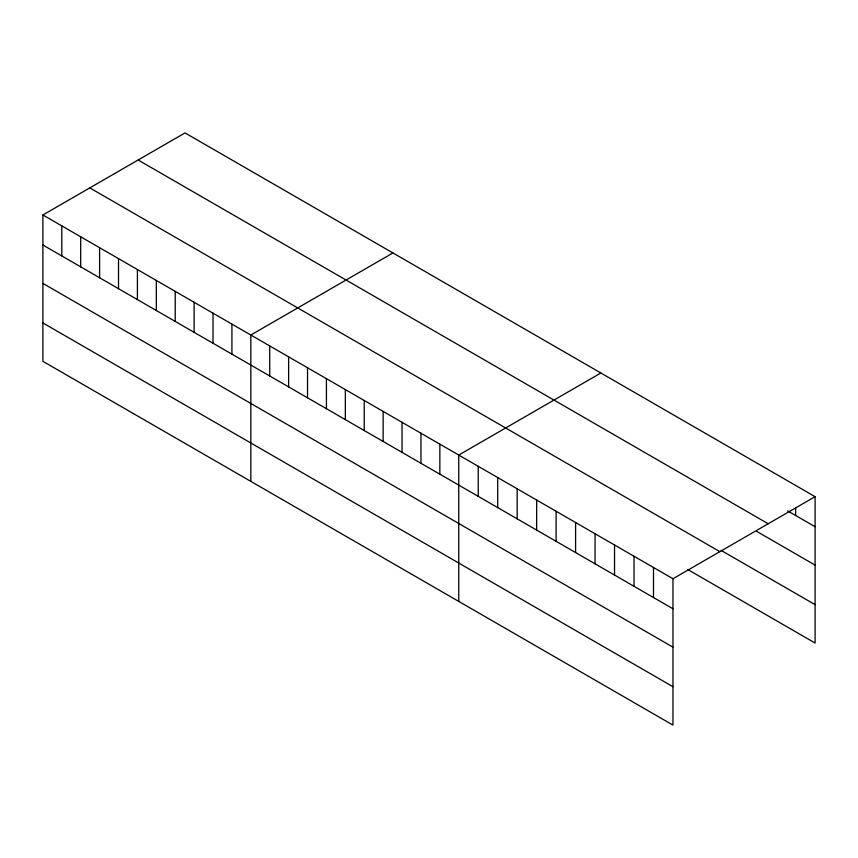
<?xml version="1.0" encoding="UTF-8"?>
<svg xmlns="http://www.w3.org/2000/svg" width="858" height="858" viewBox="0 0 858 858"><rect width="100%" height="100%" fill="white"/><g stroke="black" fill="none" stroke-linecap="round" stroke-linejoin="round"><path stroke-width="1.29" d="M42.9 214.972L672.972 578.742L672.962 725.085L42.9 361.325L42.9 214.972L185.028 132.915L815.1 496.675L815.1 643.028L687.944 569.615M392.953 252.949L250.826 335.017L250.826 481.37M600.879 372.994L458.74 455.062L458.74 601.404M672.972 578.742L815.1 496.675M787.601 510.853L815.1 526.726M138.127 159.996L768.2 523.755M756.681 531.37L815.1 565.1M721.16 550.418L815.1 604.643M89.8 187.891L719.873 551.662M42.9 245.023L672.972 608.783M42.9 283.397L672.962 647.168M42.9 322.94L672.962 686.711M795.623 507.646L795.623 515.486M653.496 567.492L653.496 597.543M634.019 556.252L634.019 586.293M614.543 545.002L614.543 575.053M595.066 533.762L595.066 563.813M575.589 522.522L575.589 552.563M556.123 511.271L556.123 541.323M536.647 500.032L536.647 530.083M517.17 488.792L517.17 518.833M497.694 477.541L497.694 507.593M478.217 466.302L478.217 496.353M439.843 444.144L439.843 474.195M420.946 433.226L420.946 463.277M402.037 422.318L402.037 452.37M383.14 411.4L383.14 441.452M364.232 400.493L364.232 430.544M345.334 389.575L345.334 419.626M326.426 378.668L326.426 408.708M307.529 367.75L307.529 397.801M288.631 356.842L288.631 386.883M269.723 345.924L269.723 375.976M231.917 324.099L231.917 354.15M213.02 313.191L213.02 343.232M194.112 302.273L194.112 332.325M175.214 291.366L175.214 321.407M156.317 280.448L156.317 310.499M137.409 269.541L137.409 299.581M118.511 258.623L118.511 288.674M99.603 247.715L99.603 277.756M80.706 236.797L80.706 266.849M61.797 225.879L61.797 255.931"/></g></svg>
